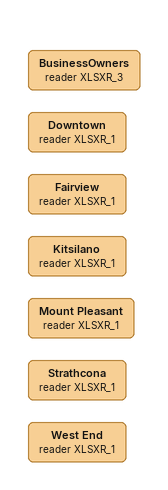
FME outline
BusinessOwners (reader XLSXR_3)
Downtown (reader XLSXR_1)
Fairview (reader XLSXR_1)
Kitsilano (reader XLSXR_1)
Mount Pleasant (reader XLSXR_1)
Strathcona (reader XLSXR_1)
West End (reader XLSXR_1)
